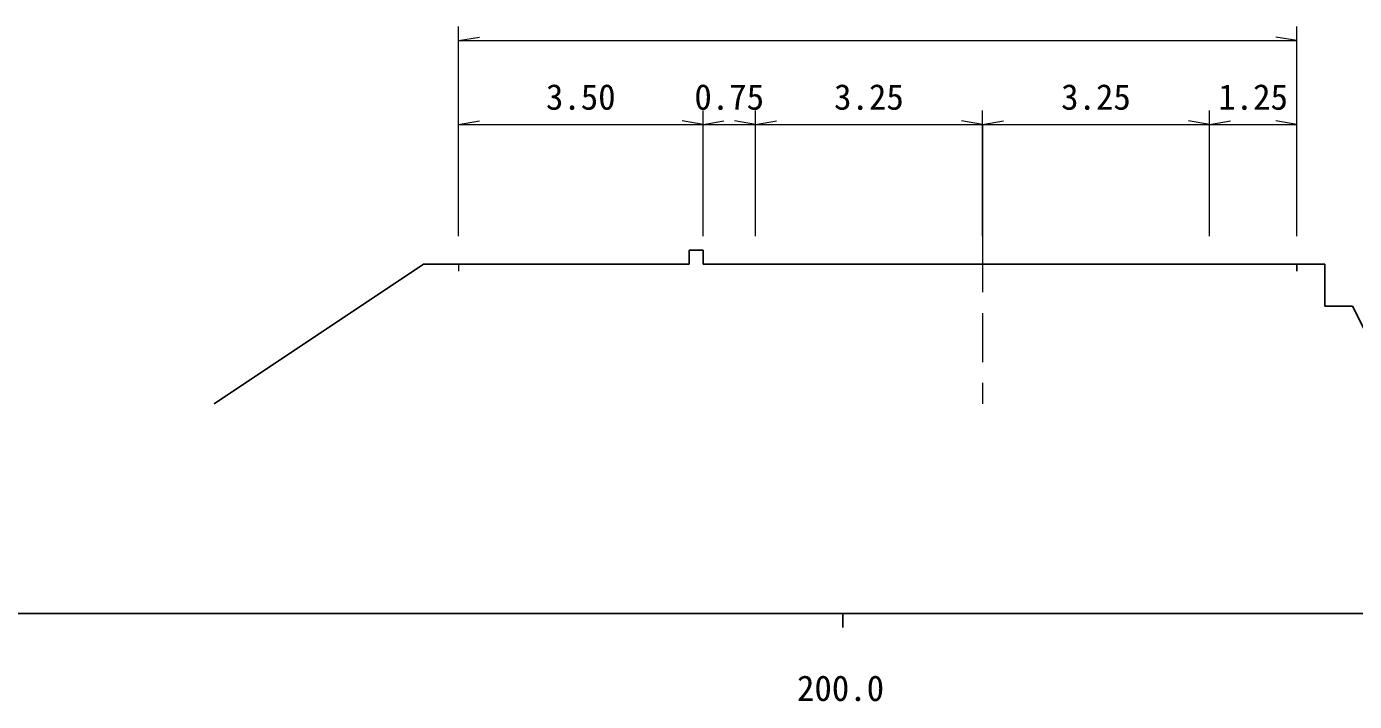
# Model space of a CAD drawing. Units: millimetres on the paper, enlarged 1000 times, with parts at other scales. Extents: x 40000 to 680000, y 20000 to 380000.
# Drawn here: x 209578 to 304628, y 198715 to 247000 of the extents above; entities that cross this region are included whole.
import ezdxf
from ezdxf.enums import TextEntityAlignment as Align

# ---------------------------------------------------------------- set-up
doc = ezdxf.new("R2010")
doc.units = ezdxf.units.MM
doc.header["$LTSCALE"] = 1000
doc.linetypes.add('CHAIN', pattern=[18.5, 12, -1.5, 3.5, -1.5])
for name, color, linetype, lineweight in [('M-BGD', 7, 'Continuous', 25), ('M-BMK', 2, 'CHAIN', 13), ('M-STR-HTXT', 7, 'Continuous', 13), ('M-TTL-BAND', 7, 'Continuous', 25)]:
    doc.layers.add(name, color=color, linetype=linetype, lineweight=lineweight)
doc.styles.add('ＭＳ ゴシック', font='')
doc.styles.get('ＭＳ ゴシック').set_extended_font_data('MS Gothic')

msp = doc.modelspace()

# ---------------------------------------------------------------- linework, layer by layer
at = {"layer": 'M-BGD'}
for p, q in [((257000, 231000), (257000, 230000)), ((257000, 231000), (258000, 231000)), ((258000, 231000), (258000, 230000)), ((238000, 230000), (223000, 220000)), ((238000, 230000), (257000, 230000)), ((258000, 230000), (302500, 230000)), ((300500, 230000), (300500, 229500)), ((302500, 230000), (302500, 227000)), ((302500, 227000), (304500, 227000)), ((304500, 227000), (308000, 220000))]:
    msp.add_line(p, q, dxfattribs=at)
at = {"layer": 'M-BMK'}
msp.add_line((278000, 240000), (278000, 220000), dxfattribs=at)
at = {"layer": 'M-STR-HTXT'}
for p, q in [((240500, 232000), (240500, 247000)), ((240500, 246000), (242000, 246250)), ((300500, 246000), (299000, 246250)), ((300500, 232000), (300500, 247000)), ((240500, 246000), (300500, 246000)), ((258000, 232000), (258000, 241000)), ((261750, 232000), (261750, 241000)), ((278000, 232000), (278000, 241000)), ((294250, 232000), (294250, 241000)), ((240500, 240000), (242000, 240250)), ((240500, 240000), (258000, 240000)), ((258000, 240000), (256500, 240250)), ((258000, 240000), (259500, 240250)), ((258000, 240000), (261750, 240000)), ((261750, 240000), (260250, 240250)), ((261750, 240000), (263250, 240250)), ((261750, 240000), (278000, 240000)), ((278000, 240000), (276500, 240250)), ((278000, 240000), (279500, 240250)), ((278000, 240000), (294250, 240000)), ((294250, 240000), (292750, 240250)), ((294250, 240000), (295750, 240250)), ((294250, 240000), (300500, 240000)), ((300500, 240000), (299000, 240250)), ((240500, 230000), (240500, 229500))]:
    msp.add_line(p, q, dxfattribs=at)
at = {"layer": 'M-TTL-BAND'}
for p, q in [((40000, 205000), (579000, 205000)), ((268000, 205000), (268000, 204000))]:
    msp.add_line(p, q, dxfattribs=at)

# ---------------------------------------------------------------- texts
at = {"layer": 'M-STR-HTXT', "style": 'ＭＳ ゴシック'}
for s, p in [('3.50', (249250, 240500)), ('0.75', (259875, 240500)), ('3.25', (269875, 240500)), ('3.25', (286125, 240500)), ('1.25', (297375, 240500))]:
    msp.add_text(s, height=1833, dxfattribs=at).set_placement(p, align=Align.BOTTOM_CENTER)
at = {"layer": 'M-TTL-BAND', "style": 'ＭＳ ゴシック'}
msp.add_text('200.0', height=1833, dxfattribs=at).set_placement((267844, 198195), align=Align.BOTTOM_CENTER)

doc.saveas('drawing.dxf')
